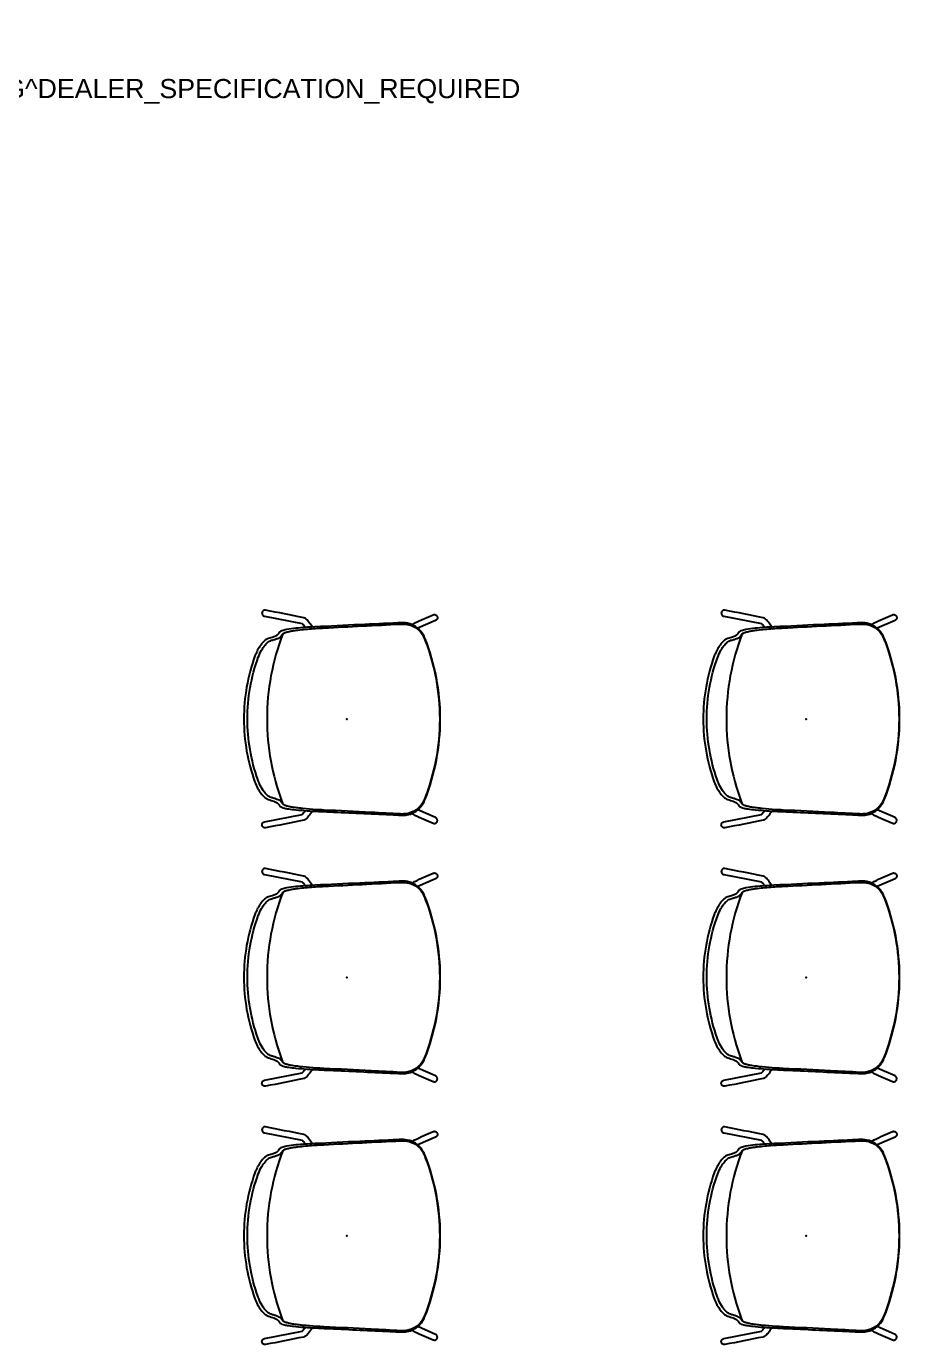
# Model space of a CAD drawing. Header units: inches. Extents: x 0 to 707, y 8 to 426.
# Drawn here: x 91.3 to 182.5, y 288.3 to 426.1 of the extents above; entities that cross this region are included whole.
import ezdxf

# ---------------------------------------------------------------- set-up
doc = ezdxf.new("R2010")
doc.units = ezdxf.units.IN
doc.header["$MEASUREMENT"] = 0
for name, color, linetype in [('PROP-BONUS-COUNT', 7, 'Continuous'), ('PROP-BONUS-FINISH', 7, 'Continuous'), ('PROP-BONUS-PROD_NO', 7, 'Continuous'), ('SEAT', 5, 'Continuous')]:
    doc.layers.add(name, color=color, linetype=linetype)
doc.styles.get("Standard").update_dxf_attribs({"font": 'arial.ttf'})

# ---------------------------------------------------------------- blocks, each defined once
blk = doc.blocks.new('BBUBBLET')
at = {"layer": 'PROP-BONUS-COUNT'}
for p, q in [((0, 2), (0, -2)), ((1.7321, -1), (-1.7321, 1)), ((1.7321, 1), (-1.7321, -1))]:
    blk.add_line(p, q, dxfattribs=at)
blk.add_point((0, 0), dxfattribs=at)
at = {"layer": 'PROP-BONUS-FINISH'}
blk.add_attdef('FINISH', (3, -5.5), '', height=2, dxfattribs=at)
at = {"layer": 'PROP-BONUS-PROD_NO', "flags": 8}
blk.add_attdef('PROD_NO', (3, -3), '', height=2, dxfattribs=at)
blk = doc.blocks.new('3AAC1601_0P')
at = {"layer": 'SEAT'}
for p, q in [((-8.58, 11.38), (-8.58, 11.38)), ((-8.57, 11.38), (-8.57, 11.38)), ((-8.57, 11.38), (-8.57, 11.38)), ((-8.57, 11.38), (-8.57, 11.38)), ((-8.56, 11.38), (-8.56, 11.38)), ((-8.56, 11.38), (-8.56, 11.38)), ((-8.56, 11.38), (-8.56, 11.38)), ((-8.55, 11.38), (-8.55, 11.38)), ((-8.53, 11.38), (-8.53, 11.38)), ((-8.53, 11.38), (-8.53, 11.38)), ((-8.53, 11.38), (-8.53, 11.38)), ((-8.52, 11.38), (-8.52, 11.38)), ((-8.52, 11.38), (-8.52, 11.38)), ((-8.52, 11.38), (-8.52, 11.38)), ((-8.61, 10.76), (-4.66, 9.98)), ((9.29, 10.31), (7.42, 9.49)), ((-10.75, 0.02), (-10.75, 0.01)), ((-10.75, 0.01), (-10.75, -0.01)), ((9.29, -10.3), (7.42, -9.48)), ((-8.61, -10.75), (-4.66, -9.97)), ((-8.58, -11.37), (-8.58, -11.37)), ((-8.57, -11.37), (-8.57, -11.37)), ((-8.57, -11.37), (-8.57, -11.37)), ((-8.57, -11.37), (-8.57, -11.37)), ((-8.56, -11.37), (-8.56, -11.37)), ((-8.56, -11.37), (-8.56, -11.37)), ((-8.56, -11.37), (-8.56, -11.37)), ((-8.55, -11.37), (-8.55, -11.37)), ((-8.53, -11.37), (-8.53, -11.37)), ((-8.53, -11.37), (-8.53, -11.37)), ((-8.53, -11.37), (-8.53, -11.37)), ((-8.52, -11.37), (-8.52, -11.37)), ((-8.52, -11.37), (-8.52, -11.37)), ((-8.52, -11.37), (-8.52, -11.37))]:
    blk.add_line(p, q, dxfattribs=at)
for points in [[(-8.77, 11.29, 0.093123), (-8.83, 11.19, 0.085888), (-8.86, 11.08)], [(-8.86, 11.08, 0.005336), (-8.86, 11.07)], [(-8.86, 11.08, 0.005381), (-8.86, 11.08)], [(-8.86, 11.07, 0.005386), (-8.86, 11.06)], [(-8.86, 11.06, 0.063248), (-8.84, 10.98)], [(-8.69, 11.35, 0.07767), (-8.77, 11.29)], [(-8.69, 11.35, 0.001123), (-8.69, 11.35)], [(-8.69, 11.35, 0.002087), (-8.69, 11.35)], [(-8.68, 11.35, 0.001094), (-8.69, 11.35)], [(-8.67, 11.36, 0.002162), (-8.68, 11.35)], [(-8.68, 11.35, 0.002112), (-8.68, 11.35)], [(-8.68, 11.35, 0.001064), (-8.68, 11.35)], [(-8.68, 11.35, 0.002137), (-8.68, 11.35)], [(-8.68, 11.35, 0.001035), (-8.68, 11.35)], [(-8.67, 11.36, 0.001005), (-8.67, 11.36)], [(-8.67, 11.36, 0.002187), (-8.67, 11.36)], [(-8.67, 11.36, 0.000976), (-8.67, 11.36)], [(-8.67, 11.36, 0.002212), (-8.67, 11.36)], [(-8.67, 11.36, 0.000946), (-8.67, 11.36)], [(-8.66, 11.36, 0.002236), (-8.67, 11.36)], [(-8.66, 11.36, 0.000917), (-8.66, 11.36)], [(-8.66, 11.36, 0.00226), (-8.66, 11.36)], [(-8.66, 11.36, 0.000888), (-8.66, 11.36)], [(-8.66, 11.36, 0.002283), (-8.66, 11.36)], [(-8.66, 11.36, 0.000858), (-8.66, 11.36)], [(-8.65, 11.36, 0.002306), (-8.66, 11.36)], [(-8.65, 11.37, 0.002329), (-8.65, 11.36)], [(-8.65, 11.37, 0.0008), (-8.65, 11.37)], [(-8.65, 11.37, 0.002352), (-8.65, 11.37)], [(-8.65, 11.37, 0.000771), (-8.65, 11.37)], [(-8.64, 11.37, 0.002375), (-8.65, 11.37)], [(-8.65, 11.36, 0.000829), (-8.65, 11.36)], [(-8.64, 11.37, 0.000741), (-8.64, 11.37)], [(-8.64, 11.37, 0.002397), (-8.64, 11.37)], [(-8.64, 11.37, 0.000712), (-8.64, 11.37)], [(-8.64, 11.37, 0.002418), (-8.64, 11.37)], [(-8.63, 11.37, 0.000683), (-8.64, 11.37)], [(-8.63, 11.37, 0.00244), (-8.63, 11.37)], [(-8.63, 11.37, 0.000654), (-8.63, 11.37)], [(-8.63, 11.37, 0.002461), (-8.63, 11.37)], [(-8.63, 11.37, 0.000625), (-8.63, 11.37)], [(-8.62, 11.37, 0.002482), (-8.63, 11.37)], [(-8.62, 11.38, 0.002522), (-8.62, 11.37)], [(-8.62, 11.38, 0.00054), (-8.62, 11.38)], [(-8.61, 11.38, 0.002542), (-8.62, 11.38)], [(-8.62, 11.37, 0.000597), (-8.62, 11.37)], [(-8.62, 11.37, 0.002502), (-8.62, 11.37)], [(-8.62, 11.37, 0.000568), (-8.62, 11.37)], [(-8.61, 11.38, 0.000511), (-8.61, 11.38)], [(-8.61, 11.38, 0.002562), (-8.61, 11.38)], [(-8.61, 11.38, 0.000483), (-8.61, 11.38)], [(-8.61, 11.38, 0.002581), (-8.61, 11.38)], [(-8.61, 11.38, 0.000455), (-8.61, 11.38)], [(-8.6, 11.38, 0.0026), (-8.61, 11.38)], [(-8.6, 11.38, 0.000426), (-8.6, 11.38)], [(-8.6, 11.38, 0.002618), (-8.6, 11.38)], [(-8.6, 11.38, 0.000399), (-8.6, 11.38)], [(-8.6, 11.38, 0.002636), (-8.6, 11.38)], [(-8.6, 11.38, 0.000371), (-8.6, 11.38)], [(-8.59, 11.38, 0.002654), (-8.6, 11.38)], [(-8.59, 11.38, 0.000343), (-8.59, 11.38)], [(-8.59, 11.38, 0.002671), (-8.59, 11.38)], [(-8.59, 11.38, 0.000316), (-8.59, 11.38)], [(-8.58, 11.38, 0.002688), (-8.59, 11.38)], [(-8.58, 11.38, 0.000288), (-8.58, 11.38)], [(-8.58, 11.38, 0.002705), (-8.58, 11.38)], [(-8.58, 11.38, 0.000261), (-8.58, 11.38)], [(-8.58, 11.38, 0.002721), (-8.58, 11.38)], [(-8.57, 11.38, 0.002737), (-8.58, 11.38)], [(-8.57, 11.38, 0.002753), (-8.57, 11.38)], [(-8.57, 11.38, 0.002768), (-8.57, 11.38)], [(-8.56, 11.38, 0.002783), (-8.57, 11.38)], [(-8.56, 11.38, 0.002798), (-8.56, 11.38)], [(-8.56, 11.38, 0.002812), (-8.56, 11.38)], [(-8.55, 11.38, 0.002826), (-8.56, 11.38)], [(-8.55, 11.38, 0.002878), (-8.55, 11.38)], [(-8.54, 11.38, 0.00572), (-8.55, 11.38)], [(-8.55, 11.38, 0.002839), (-8.55, 11.38)], [(-8.53, 11.38, 0.005672), (-8.54, 11.38)], [(-8.53, 11.38, 0.002779), (-8.53, 11.38)], [(-8.53, 11.38, 0.002765), (-8.53, 11.38)], [(-8.52, 11.38, 0.002752), (-8.53, 11.38)], [(-8.52, 11.38, 0.002738), (-8.52, 11.38)], [(-8.52, 11.38, 0.002723), (-8.52, 11.38)], [(-8.51, 11.38, 0.002709), (-8.52, 11.38)], [(-8.51, 11.38, 0.000263), (-8.51, 11.38)], [(-8.51, 11.38, 0.002694), (-8.51, 11.38)], [(-8.51, 11.38, 0.00029), (-8.51, 11.38)], [(-8.51, 11.38, 0.002678), (-8.51, 11.38)], [(-8.51, 11.38, 0.000318), (-8.51, 11.38)], [(-8.5, 11.38, 0.002662), (-8.51, 11.38)], [(-8.5, 11.38, 0.000345), (-8.5, 11.38)], [(-8.5, 11.38, 0.002646), (-8.5, 11.38)], [(-8.5, 11.38, 0.000373), (-8.5, 11.38)], [(-8.5, 11.38, 0.00263), (-8.5, 11.38)], [(-8.49, 11.38, 0.000402), (-8.5, 11.38)], [(-8.49, 11.38, 0.002613), (-8.49, 11.38)], [(-8.49, 11.38, 0.00043), (-8.49, 11.38)], [(-8.49, 11.38, 0.001796), (-8.49, 11.38)], [(-3.59, 9.62, 0.032498), (-3.98, 10.17, 0.023685), (-4.15, 10.36, 0.045651), (-4.31, 10.5, 0.050868), (-4.42, 10.56, 0.047661), (-4.5, 10.59, 0.000019), (-8.49, 11.38)], [(-8.48, 11.38, -0.00256), (-8.48, 11.38)], [(-8.48, 11.38, -0.000487), (-8.48, 11.38)], [(7.53, 9.4, 0.185148), (5.92, 10.06, 0.024311), (5.33, 10.04, -0.001735), (1.38, 9.86, 0.000575), (-3.35, 9.63, 0.01016), (-5.32, 9.49, 0.020748), (-6.3, 9.36, 0.041578), (-6.77, 9.23, 0.086911), (-6.99, 9.11, 0.079863), (-7.13, 8.91, -0.122332), (-7.26, 8.77, -0.04141), (-7.43, 8.67, -0.027607), (-7.8, 8.53, 0.030752), (-8.28, 8.39, 0.068528), (-8.53, 8.23, 0.044194), (-8.81, 7.96, 0.073482), (-9.44, 6.96, 0.016532), (-9.59, 6.59, 0.087972), (-10.75, 0.02)], [(-8.84, 10.98, 0.000687), (-8.84, 10.97)], [(-8.84, 10.98, 0.002332), (-8.84, 10.98)], [(-8.84, 10.98, 0.000659), (-8.84, 10.98)], [(-8.84, 10.98, 0.00235), (-8.84, 10.98)], [(-8.84, 10.97, 0.002278), (-8.84, 10.96)], [(-8.84, 10.97, 0.000746), (-8.84, 10.97)], [(-8.84, 10.97, 0.002296), (-8.84, 10.97)], [(-8.84, 10.97, 0.000716), (-8.84, 10.97)], [(-8.84, 10.97, 0.002314), (-8.84, 10.97)], [(-8.84, 10.96, 0.00222), (-8.84, 10.95)], [(-8.84, 10.96, 0.000834), (-8.84, 10.96)], [(-8.84, 10.96, 0.00224), (-8.84, 10.96)], [(-8.84, 10.96, 0.000804), (-8.84, 10.96)], [(-8.84, 10.96, 0.002259), (-8.84, 10.96)], [(-8.84, 10.96, 0.000775), (-8.84, 10.96)], [(-8.84, 10.95, 0.002201), (-8.83, 10.95)], [(-8.84, 10.95, 0.000864), (-8.84, 10.95)], [(-8.83, 10.95, 0.00216), (-8.83, 10.94)], [(-8.83, 10.95, 0.000924), (-8.83, 10.95)], [(-8.83, 10.95, 0.002181), (-8.83, 10.95)], [(-8.83, 10.95, 0.000894), (-8.83, 10.95)], [(-8.83, 10.94, 0.001015), (-8.83, 10.93)], [(-8.83, 10.94, 0.002119), (-8.83, 10.94)], [(-8.83, 10.94, 0.000984), (-8.83, 10.94)], [(-8.83, 10.94, 0.00214), (-8.83, 10.94)], [(-8.83, 10.94, 0.000954), (-8.83, 10.94)], [(-8.83, 10.93, 0.001076), (-8.82, 10.93)], [(-8.83, 10.93, 0.002076), (-8.83, 10.93)], [(-8.83, 10.93, 0.001045), (-8.83, 10.93)], [(-8.83, 10.93, 0.002098), (-8.83, 10.93)], [(-8.82, 10.93, 0.001106), (-8.82, 10.92)], [(-8.82, 10.93, 0.002054), (-8.82, 10.93)], [(-8.82, 10.92, 0.001987), (-8.82, 10.91)], [(-8.82, 10.92, 0.001168), (-8.82, 10.92)], [(-8.82, 10.92, 0.00201), (-8.82, 10.92)], [(-8.82, 10.92, 0.001137), (-8.82, 10.92)], [(-8.82, 10.92, 0.002032), (-8.82, 10.92)], [(-8.82, 10.91, 0.001941), (-8.81, 10.91)], [(-8.82, 10.91, 0.00123), (-8.82, 10.91)], [(-8.82, 10.91, 0.001965), (-8.82, 10.91)], [(-8.82, 10.91, 0.001199), (-8.82, 10.91)], [(-8.81, 10.91, 0.001918), (-8.81, 10.9)], [(-8.81, 10.91, 0.001261), (-8.81, 10.91)], [(-8.81, 10.9, 0.001846), (-8.81, 10.89)], [(-8.81, 10.9, 0.001354), (-8.81, 10.9)], [(-8.81, 10.9, 0.00187), (-8.81, 10.9)], [(-8.81, 10.9, 0.001323), (-8.81, 10.9)], [(-8.81, 10.9, 0.001894), (-8.81, 10.9)], [(-8.81, 10.9, 0.001292), (-8.81, 10.9)], [(-8.81, 10.89, 0.001822), (-8.8, 10.89)], [(-8.81, 10.89, 0.001385), (-8.81, 10.89)], [(-8.8, 10.89, 0.001772), (-8.8, 10.88)], [(-8.8, 10.89, 0.001447), (-8.8, 10.89)], [(-8.8, 10.89, 0.001797), (-8.8, 10.89)], [(-8.8, 10.89, 0.001416), (-8.8, 10.89)], [(-8.8, 10.88, 0.001721), (-8.79, 10.88)], [(-8.8, 10.88, 0.00151), (-8.8, 10.88)], [(-8.8, 10.88, 0.001747), (-8.8, 10.88)], [(-8.8, 10.88, 0.001478), (-8.8, 10.88)], [(-8.79, 10.88, 0.001696), (-8.79, 10.87)], [(-8.79, 10.88, 0.001541), (-8.79, 10.88)], [(-8.79, 10.87, 0.001617), (-8.78, 10.87)], [(-8.79, 10.87, 0.001634), (-8.79, 10.87)], [(-8.79, 10.87, 0.001643), (-8.79, 10.87)], [(-8.79, 10.87, 0.001603), (-8.79, 10.87)], [(-8.79, 10.87, 0.00167), (-8.79, 10.87)], [(-8.79, 10.87, 0.001572), (-8.79, 10.87)], [(-8.78, 10.87, 0.001665), (-8.78, 10.86)], [(-8.78, 10.86, 0.001757), (-8.78, 10.85)], [(-8.78, 10.86, 0.001537), (-8.78, 10.86)], [(-8.78, 10.86, 0.001726), (-8.78, 10.86)], [(-8.78, 10.86, 0.001564), (-8.78, 10.86)], [(-8.78, 10.86, 0.001695), (-8.78, 10.86)], [(-8.78, 10.86, 0.00159), (-8.78, 10.86)], [(-8.78, 10.85, 0.001509), (-8.77, 10.85)], [(-8.77, 10.85, 0.001427), (-8.77, 10.84)], [(-8.77, 10.85, 0.001848), (-8.77, 10.85)], [(-8.77, 10.85, 0.001454), (-8.77, 10.85)], [(-8.77, 10.85, 0.001818), (-8.77, 10.85)], [(-8.77, 10.85, 0.001482), (-8.77, 10.85)], [(-8.77, 10.85, 0.001787), (-8.77, 10.85)], [(-8.77, 10.84, 0.001821), (-8.76, 10.84)], [(-8.76, 10.84, 0.001737), (-8.76, 10.83)], [(-8.76, 10.84, 0.001516), (-8.76, 10.84)], [(-8.76, 10.84, 0.001765), (-8.76, 10.84)], [(-8.76, 10.84, 0.001486), (-8.76, 10.84)], [(-8.76, 10.84, 0.001793), (-8.76, 10.84)], [(-8.76, 10.84, 0.001456), (-8.76, 10.84)], [(-8.76, 10.83, 0.001545), (-8.75, 10.83)], [(-8.75, 10.83, 0.001622), (-8.74, 10.82)], [(-8.75, 10.83, 0.001633), (-8.75, 10.83)], [(-8.75, 10.83, 0.001651), (-8.75, 10.83)], [(-8.75, 10.83, 0.001604), (-8.75, 10.83)], [(-8.75, 10.83, 0.00168), (-8.75, 10.83)], [(-8.75, 10.83, 0.001575), (-8.75, 10.83)], [(-8.75, 10.83, 0.001708), (-8.75, 10.83)], [(-8.74, 10.82, 0.001748), (-8.73, 10.82)], [(-8.74, 10.82, 0.001535), (-8.74, 10.82)], [(-8.74, 10.82, 0.00172), (-8.74, 10.82)], [(-8.74, 10.82, 0.001564), (-8.74, 10.82)], [(-8.74, 10.82, 0.001691), (-8.74, 10.82)], [(-8.74, 10.82, 0.001593), (-8.74, 10.82)], [(-8.74, 10.82, 0.001662), (-8.74, 10.82)], [(-8.73, 10.82, 0.001505), (-8.73, 10.81)], [(-8.73, 10.81, 0.001833), (-8.72, 10.81)], [(-8.73, 10.81, 0.001446), (-8.73, 10.81)], [(-8.73, 10.81, 0.001805), (-8.73, 10.81)], [(-8.73, 10.81, 0.001476), (-8.73, 10.81)], [(-8.73, 10.81, 0.001777), (-8.73, 10.81)], [(-8.72, 10.81, 0.001888), (-8.72, 10.8)], [(-8.72, 10.81, 0.001386), (-8.72, 10.81)], [(-8.72, 10.81, 0.00186), (-8.72, 10.81)], [(-8.72, 10.81, 0.001416), (-8.72, 10.81)], [(-8.72, 10.8, 0.001915), (-8.71, 10.8)], [(-8.72, 10.8, 0.001357), (-8.72, 10.8)], [(-8.71, 10.8, 0.001995), (-8.7, 10.8)], [(-8.71, 10.8, 0.001266), (-8.71, 10.8)], [(-8.71, 10.8, 0.001969), (-8.71, 10.8)], [(-8.71, 10.8, 0.001296), (-8.71, 10.8)], [(-8.71, 10.8, 0.001942), (-8.71, 10.8)], [(-8.71, 10.8, 0.001326), (-8.71, 10.8)], [(-8.7, 10.8, 0.002022), (-8.7, 10.79)], [(-8.7, 10.8, 0.001236), (-8.7, 10.8)], [(-8.7, 10.79, 0.002073), (-8.69, 10.79)], [(-8.7, 10.79, 0.001175), (-8.7, 10.79)], [(-8.7, 10.79, 0.002048), (-8.7, 10.79)], [(-8.7, 10.79, 0.001206), (-8.7, 10.79)], [(-8.69, 10.79, 0.002149), (-8.68, 10.78)], [(-8.69, 10.79, 0.001084), (-8.69, 10.79)], [(-8.69, 10.79, 0.002124), (-8.69, 10.79)], [(-8.69, 10.79, 0.001115), (-8.69, 10.79)], [(-8.69, 10.79, 0.002099), (-8.69, 10.79)], [(-8.69, 10.79, 0.001145), (-8.69, 10.79)], [(-8.68, 10.78, 0.002222), (-8.67, 10.78)], [(-8.68, 10.78, 0.000993), (-8.68, 10.78)], [(-8.68, 10.78, 0.002198), (-8.68, 10.78)], [(-8.68, 10.78, 0.001023), (-8.68, 10.78)], [(-8.68, 10.78, 0.002173), (-8.68, 10.78)], [(-8.68, 10.78, 0.001054), (-8.68, 10.78)], [(-8.67, 10.78, 0.002292), (-8.66, 10.78)], [(-8.67, 10.78, 0.000902), (-8.67, 10.78)], [(-8.67, 10.78, 0.002269), (-8.67, 10.78)], [(-8.67, 10.78, 0.000932), (-8.67, 10.78)], [(-8.67, 10.78, 0.002245), (-8.67, 10.78)], [(-8.67, 10.78, 0.000963), (-8.67, 10.78)], [(-8.66, 10.78, 0.002314), (-8.66, 10.77)], [(-8.66, 10.78, 0.000872), (-8.66, 10.78)], [(-8.66, 10.77, 0.000812), (-8.65, 10.77)], [(-8.66, 10.77, 0.002337), (-8.66, 10.77)], [(-8.66, 10.77, 0.000842), (-8.66, 10.77)], [(-8.65, 10.77, 0.000722), (-8.64, 10.77)], [(-8.65, 10.77, 0.002402), (-8.65, 10.77)], [(-8.65, 10.77, 0.000752), (-8.65, 10.77)], [(-8.65, 10.77, 0.00238), (-8.65, 10.77)], [(-8.65, 10.77, 0.000782), (-8.65, 10.77)], [(-8.65, 10.77, 0.002359), (-8.65, 10.77)], [(-8.64, 10.77, 0.002464), (-8.63, 10.77)], [(-8.64, 10.77, 0.000663), (-8.64, 10.77)], [(-8.64, 10.77, 0.002443), (-8.64, 10.77)], [(-8.64, 10.77, 0.000692), (-8.64, 10.77)], [(-8.64, 10.77, 0.002423), (-8.64, 10.77)], [(-8.63, 10.77, 0.000604), (-8.63, 10.76)], [(-8.63, 10.77, 0.002484), (-8.63, 10.77)], [(-8.63, 10.77, 0.000633), (-8.63, 10.77)], [(-8.63, 10.76, 0.002522), (-8.62, 10.76)], [(-8.63, 10.76, 0.000574), (-8.63, 10.76)], [(-8.63, 10.76, 0.002503), (-8.63, 10.76)], [(-8.62, 10.76, 0.002578), (-8.61, 10.76)], [(-8.62, 10.76, 0.000487), (-8.62, 10.76)], [(-8.62, 10.76, 0.00256), (-8.62, 10.76)], [(-8.62, 10.76, 0.000516), (-8.62, 10.76)], [(-8.62, 10.76, 0.002541), (-8.62, 10.76)], [(-8.62, 10.76, 0.000545), (-8.62, 10.76)], [(-8.61, 10.76, -0.001214), (-8.61, 10.76)], [(-8.61, 10.76, -0.000402), (-8.61, 10.76)], [(-8.61, 10.76, 0.000801), (-8.61, 10.76)], [(-8.61, 10.76, 0.000459), (-8.61, 10.76)], [(-4.67, 9.98, -0.018656), (-4.66, 9.98, -0.01944), (-4.64, 9.96, -0.017955), (-4.61, 9.93, -0.019962), (-4.52, 9.84, -0.012877), (-4.44, 9.74, -0.013284), (-4.31, 9.57)], [(-2.4, 9.52, -0.000142), (5.62, 9.93, -0.031922), (6.08, 9.92, -0.192667), (7.7, 9.11, -0.069088), (8.03, 8.59, -0.020264), (8.21, 8.16, -0.091721), (9.71, 0.01)], [(6.87, 9.84, -0.015324), (6.92, 9.9, -0.061207), (7.01, 9.99, -0.061512), (7.1, 10.04, -0.000026), (9.03, 10.89)], [(9.03, 10.89, -0.00569), (9.05, 10.9, -0.012334), (9.06, 10.9, -0.064145), (9.12, 10.92, -0.031073), (9.16, 10.92, -0.029597), (9.2, 10.91)], [(9.2, 10.91, -0.125925), (9.35, 10.85)], [(9.45, 10.48, -0.067898), (9.4, 10.4, -0.066031), (9.35, 10.35, -0.037422), (9.32, 10.33, -0.015024), (9.3, 10.32, -0.005231), (9.29, 10.31)], [(9.35, 10.85, -0.068797), (9.41, 10.79)], [(9.35, 10.85, -0.00639), (9.35, 10.85)], [(9.41, 10.79, -0.072806), (9.46, 10.7)], [(9.47, 10.6, -0.095143), (9.45, 10.48)], [(9.46, 10.7, -0.01101), (9.46, 10.69)], [(9.46, 10.69, -0.072829), (9.47, 10.6)], [(9.47, 10.6, -0.003155), (9.47, 10.6)], [(-10.38, 0.01, -0.088232), (-9.24, 6.47, -0.040741), (-8.9, 7.2, -0.044258), (-8.53, 7.73, -0.055055), (-8.19, 8.06, -0.056211), (-7.98, 8.19, -0.044095), (-7.75, 8.26, 0.010548), (-7.44, 8.35, 0.022689), (-7.14, 8.46, 0.02523), (-7, 8.53, 0.084396), (-6.84, 8.65, 0.041263), (-6.77, 8.75, 0.004345), (-6.68, 8.89)], [(-6.68, 8.89, 0.093521), (-8.33, 0.01)], [(-6.68, 8.89, -0.040713), (-6.66, 8.91, -0.052018), (-6.61, 8.96, -0.042827), (-6.52, 9.01, -0.016227), (-6.46, 9.04, -0.020099), (-6.33, 9.08, -0.017224), (-6.13, 9.13, -0.010034), (-5.93, 9.18, -0.011541), (-5.52, 9.25, -0.006695), (-5.12, 9.3, -0.008118), (-4.3, 9.39, -0.010277), (-2.67, 9.51, -0.001047), (-2.4, 9.52)], [(7.7, 9.22, 0.002065), (7.68, 9.24, 0.001148), (7.64, 9.29, 0.004019), (7.6, 9.33, 0.012399), (7.53, 9.4)], [(9.77, 0.01, 0.094615), (8.16, 8.46, 0.023192), (8.04, 8.73, 0.0657), (7.7, 9.22)], [(-6.68, -8.88, 0.006516), (-6.81, -8.67, 0.089737), (-6.93, -8.56, 0.036433), (-7.07, -8.49, 0.025432), (-7.29, -8.39, 0.015123), (-7.6, -8.29, 0.001239), (-7.91, -8.2, -0.068604), (-8.12, -8.1, -0.057981), (-8.43, -7.84, -0.038922), (-8.73, -7.46, -0.048549), (-9.12, -6.76, -0.018288), (-9.29, -6.31, -0.08604), (-10.38, 0.01)], [(-8.33, 0.01, 0.090157), (-6.78, -8.61, 0.003129), (-6.68, -8.88)], [(9.71, 0.01, -0.095262), (8.09, -8.44, -0.042186), (7.88, -8.85, -0.245634), (5.93, -9.92, -0.019338), (5.62, -9.92, -0.000401), (2.54, -9.76, -0.000041), (-2.4, -9.51)], [(7.7, -9.21, 0.066007), (8.04, -8.72, 0.023192), (8.16, -8.45, 0.094691), (9.77, 0.01)], [(-10.75, -0.01, 0.087915), (-9.59, -6.58, 0.075827), (-8.94, -7.79, 0.034138), (-8.67, -8.09, 0.064053), (-8.36, -8.33, 0.054009), (-8.18, -8.41, -0.021193), (-7.62, -8.59, -0.035018), (-7.35, -8.71, -0.078004), (-7.19, -8.82, -0.02229), (-7.02, -9.06, 0.067382), (-6.95, -9.13, 0.062743), (-6.77, -9.22, 0.03585), (-6.49, -9.31, 0.018711), (-6.1, -9.38, 0.01482), (-5.32, -9.48, 0.008239), (-4.14, -9.58, 0.005591), (-1.77, -9.7, 0.000996), (4.54, -9.99, 0.002161), (5.72, -10.05, 0.050663), (6.31, -10.01, 0.144212), (7.53, -9.39)], [(-3.59, -9.61, -0.032498), (-3.98, -10.16, -0.023685), (-4.15, -10.35, -0.045651), (-4.31, -10.49, -0.050868), (-4.42, -10.55, -0.047661), (-4.5, -10.58, -0.000019), (-8.49, -11.37)], [(-2.4, -9.51, -0.003542), (-3.22, -9.47, -0.009321), (-4.58, -9.36, -0.00571), (-5.12, -9.29, -0.009453), (-5.66, -9.22, -0.00823), (-5.93, -9.17, -0.019767), (-6.26, -9.09, -0.015203), (-6.39, -9.05, -0.038983), (-6.55, -8.98, -0.050451), (-6.63, -8.93, -0.066164), (-6.68, -8.88)], [(-4.67, -9.97, 0.018656), (-4.66, -9.97, 0.01944), (-4.64, -9.95, 0.017955), (-4.61, -9.92, 0.019962), (-4.52, -9.83, 0.012877), (-4.44, -9.73, 0.013284), (-4.31, -9.56)], [(7.53, -9.39, 0.014279), (7.61, -9.31, 0.002709), (7.64, -9.28, 0.001651), (7.69, -9.22, 0.001032), (7.7, -9.21)], [(-8.86, -11.05, -0.063248), (-8.84, -10.97)], [(-8.84, -10.94, -0.002201), (-8.83, -10.94)], [(-8.84, -10.94, -0.000864), (-8.84, -10.94)], [(-8.84, -10.95, -0.00222), (-8.84, -10.94)], [(-8.84, -10.95, -0.000834), (-8.84, -10.95)], [(-8.84, -10.95, -0.00224), (-8.84, -10.95)], [(-8.84, -10.95, -0.000804), (-8.84, -10.95)], [(-8.84, -10.95, -0.002259), (-8.84, -10.95)], [(-8.84, -10.95, -0.000775), (-8.84, -10.95)], [(-8.84, -10.96, -0.002278), (-8.84, -10.95)], [(-8.84, -10.96, -0.000746), (-8.84, -10.96)], [(-8.84, -10.96, -0.002296), (-8.84, -10.96)], [(-8.84, -10.96, -0.000716), (-8.84, -10.96)], [(-8.84, -10.96, -0.002314), (-8.84, -10.96)], [(-8.84, -10.97, -0.000687), (-8.84, -10.96)], [(-8.84, -10.97, -0.002332), (-8.84, -10.97)], [(-8.84, -10.97, -0.000659), (-8.84, -10.97)], [(-8.84, -10.97, -0.00235), (-8.84, -10.97)], [(-8.83, -10.92, -0.001076), (-8.82, -10.92)], [(-8.83, -10.92, -0.002076), (-8.83, -10.92)], [(-8.83, -10.92, -0.001045), (-8.83, -10.92)], [(-8.83, -10.92, -0.002098), (-8.83, -10.92)], [(-8.83, -10.93, -0.001015), (-8.83, -10.92)], [(-8.83, -10.93, -0.002119), (-8.83, -10.93)], [(-8.83, -10.93, -0.000984), (-8.83, -10.93)], [(-8.83, -10.93, -0.00214), (-8.83, -10.93)], [(-8.83, -10.93, -0.000954), (-8.83, -10.93)], [(-8.83, -10.94, -0.00216), (-8.83, -10.93)], [(-8.83, -10.94, -0.000924), (-8.83, -10.94)], [(-8.83, -10.94, -0.002181), (-8.83, -10.94)], [(-8.83, -10.94, -0.000894), (-8.83, -10.94)], [(-8.82, -10.9, -0.001941), (-8.81, -10.9)], [(-8.82, -10.9, -0.00123), (-8.82, -10.9)], [(-8.82, -10.9, -0.001965), (-8.82, -10.9)], [(-8.82, -10.9, -0.001199), (-8.82, -10.9)], [(-8.82, -10.91, -0.001987), (-8.82, -10.9)], [(-8.82, -10.91, -0.001168), (-8.82, -10.91)], [(-8.82, -10.91, -0.00201), (-8.82, -10.91)], [(-8.82, -10.91, -0.001137), (-8.82, -10.91)], [(-8.82, -10.91, -0.002032), (-8.82, -10.91)], [(-8.82, -10.91, -0.001106), (-8.82, -10.91)], [(-8.82, -10.92, -0.002054), (-8.82, -10.91)], [(-8.81, -10.88, -0.001822), (-8.8, -10.88)], [(-8.81, -10.88, -0.001385), (-8.81, -10.88)], [(-8.81, -10.89, -0.001846), (-8.81, -10.88)], [(-8.81, -10.89, -0.001354), (-8.81, -10.89)], [(-8.81, -10.89, -0.00187), (-8.81, -10.89)], [(-8.81, -10.89, -0.001323), (-8.81, -10.89)], [(-8.81, -10.89, -0.001894), (-8.81, -10.89)], [(-8.81, -10.89, -0.001292), (-8.81, -10.89)], [(-8.81, -10.9, -0.001918), (-8.81, -10.89)], [(-8.81, -10.9, -0.001261), (-8.81, -10.9)], [(-8.8, -10.87, -0.001721), (-8.79, -10.87)], [(-8.8, -10.87, -0.00151), (-8.8, -10.87)], [(-8.8, -10.87, -0.001747), (-8.8, -10.87)], [(-8.8, -10.87, -0.001478), (-8.8, -10.87)], [(-8.8, -10.88, -0.001772), (-8.8, -10.87)], [(-8.8, -10.88, -0.001447), (-8.8, -10.88)], [(-8.8, -10.88, -0.001797), (-8.8, -10.88)], [(-8.8, -10.88, -0.001416), (-8.8, -10.88)], [(-8.79, -10.86, -0.001617), (-8.78, -10.85)], [(-8.79, -10.86, -0.001634), (-8.79, -10.86)], [(-8.79, -10.86, -0.001643), (-8.79, -10.86)], [(-8.79, -10.86, -0.001603), (-8.79, -10.86)], [(-8.79, -10.86, -0.00167), (-8.79, -10.86)], [(-8.79, -10.86, -0.001572), (-8.79, -10.86)], [(-8.79, -10.87, -0.001696), (-8.79, -10.86)], [(-8.79, -10.87, -0.001541), (-8.79, -10.87)], [(-8.78, -10.84, -0.001509), (-8.77, -10.84)], [(-8.78, -10.85, -0.001757), (-8.78, -10.84)], [(-8.78, -10.85, -0.001537), (-8.78, -10.85)], [(-8.78, -10.85, -0.001726), (-8.78, -10.85)], [(-8.78, -10.85, -0.001564), (-8.78, -10.85)], [(-8.78, -10.85, -0.001695), (-8.78, -10.85)], [(-8.78, -10.85, -0.00159), (-8.78, -10.85)], [(-8.78, -10.85, -0.001665), (-8.78, -10.85)], [(-8.77, -10.83, -0.001821), (-8.76, -10.83)], [(-8.77, -10.84, -0.001427), (-8.77, -10.83)], [(-8.77, -10.84, -0.001848), (-8.77, -10.84)], [(-8.77, -10.84, -0.001454), (-8.77, -10.84)], [(-8.77, -10.84, -0.001818), (-8.77, -10.84)], [(-8.77, -10.84, -0.001482), (-8.77, -10.84)], [(-8.77, -10.84, -0.001787), (-8.77, -10.84)], [(-8.76, -10.82, -0.001545), (-8.75, -10.82)], [(-8.76, -10.83, -0.001737), (-8.76, -10.82)], [(-8.76, -10.83, -0.001516), (-8.76, -10.83)], [(-8.76, -10.83, -0.001765), (-8.76, -10.83)], [(-8.76, -10.83, -0.001486), (-8.76, -10.83)], [(-8.76, -10.83, -0.001793), (-8.76, -10.83)], [(-8.76, -10.83, -0.001456), (-8.76, -10.83)], [(-8.75, -10.82, -0.001622), (-8.74, -10.81)], [(-8.75, -10.82, -0.001633), (-8.75, -10.82)], [(-8.75, -10.82, -0.001651), (-8.75, -10.82)], [(-8.75, -10.82, -0.001604), (-8.75, -10.82)], [(-8.75, -10.82, -0.00168), (-8.75, -10.82)], [(-8.75, -10.82, -0.001575), (-8.75, -10.82)], [(-8.75, -10.82, -0.001708), (-8.75, -10.82)], [(-8.74, -10.81, -0.001748), (-8.73, -10.81)], [(-8.74, -10.81, -0.001535), (-8.74, -10.81)], [(-8.74, -10.81, -0.00172), (-8.74, -10.81)], [(-8.74, -10.81, -0.001564), (-8.74, -10.81)], [(-8.74, -10.81, -0.001691), (-8.74, -10.81)], [(-8.74, -10.81, -0.001593), (-8.74, -10.81)], [(-8.74, -10.81, -0.001662), (-8.74, -10.81)], [(-8.73, -10.8, -0.001833), (-8.72, -10.8)], [(-8.73, -10.8, -0.001446), (-8.73, -10.8)], [(-8.73, -10.8, -0.001805), (-8.73, -10.8)], [(-8.73, -10.8, -0.001476), (-8.73, -10.8)], [(-8.73, -10.8, -0.001777), (-8.73, -10.8)], [(-8.73, -10.81, -0.001505), (-8.73, -10.8)], [(-8.72, -10.79, -0.001915), (-8.71, -10.79)], [(-8.72, -10.79, -0.001357), (-8.72, -10.79)], [(-8.72, -10.8, -0.001888), (-8.72, -10.79)], [(-8.72, -10.8, -0.001386), (-8.72, -10.8)], [(-8.72, -10.8, -0.00186), (-8.72, -10.8)], [(-8.72, -10.8, -0.001416), (-8.72, -10.8)], [(-8.71, -10.79, -0.001995), (-8.7, -10.79)], [(-8.71, -10.79, -0.001266), (-8.71, -10.79)], [(-8.71, -10.79, -0.001969), (-8.71, -10.79)], [(-8.71, -10.79, -0.001296), (-8.71, -10.79)], [(-8.71, -10.79, -0.001942), (-8.71, -10.79)], [(-8.71, -10.79, -0.001326), (-8.71, -10.79)], [(-8.7, -10.78, -0.002073), (-8.69, -10.78)], [(-8.7, -10.78, -0.001175), (-8.7, -10.78)], [(-8.7, -10.78, -0.002048), (-8.7, -10.78)], [(-8.7, -10.78, -0.001206), (-8.7, -10.78)], [(-8.7, -10.78, -0.002022), (-8.7, -10.78)], [(-8.7, -10.79, -0.001236), (-8.7, -10.78)], [(-8.69, -10.78, -0.002149), (-8.68, -10.77)], [(-8.69, -10.78, -0.001084), (-8.69, -10.78)], [(-8.69, -10.78, -0.002124), (-8.69, -10.78)], [(-8.69, -10.78, -0.001115), (-8.69, -10.78)], [(-8.69, -10.78, -0.002099), (-8.69, -10.78)], [(-8.69, -10.78, -0.001145), (-8.69, -10.78)], [(-8.68, -10.77, -0.002222), (-8.67, -10.77)], [(-8.68, -10.77, -0.000993), (-8.68, -10.77)], [(-8.68, -10.77, -0.002198), (-8.68, -10.77)], [(-8.68, -10.77, -0.001023), (-8.68, -10.77)], [(-8.68, -10.77, -0.002173), (-8.68, -10.77)], [(-8.68, -10.77, -0.001054), (-8.68, -10.77)], [(-8.67, -10.77, -0.002292), (-8.66, -10.77)], [(-8.67, -10.77, -0.000902), (-8.67, -10.77)], [(-8.67, -10.77, -0.002269), (-8.67, -10.77)], [(-8.67, -10.77, -0.000932), (-8.67, -10.77)], [(-8.67, -10.77, -0.002245), (-8.67, -10.77)], [(-8.67, -10.77, -0.000963), (-8.67, -10.77)], [(-8.66, -10.76, -0.000812), (-8.65, -10.76)], [(-8.66, -10.76, -0.002337), (-8.66, -10.76)], [(-8.66, -10.76, -0.000842), (-8.66, -10.76)], [(-8.66, -10.76, -0.002314), (-8.66, -10.76)], [(-8.66, -10.77, -0.000872), (-8.66, -10.76)], [(-8.65, -10.76, -0.000722), (-8.64, -10.76)], [(-8.65, -10.76, -0.002402), (-8.65, -10.76)], [(-8.65, -10.76, -0.000752), (-8.65, -10.76)], [(-8.65, -10.76, -0.00238), (-8.65, -10.76)], [(-8.65, -10.76, -0.000782), (-8.65, -10.76)], [(-8.65, -10.76, -0.002359), (-8.65, -10.76)], [(-8.64, -10.76, -0.002464), (-8.63, -10.76)], [(-8.64, -10.76, -0.000663), (-8.64, -10.76)], [(-8.64, -10.76, -0.002443), (-8.64, -10.76)], [(-8.64, -10.76, -0.000692), (-8.64, -10.76)], [(-8.64, -10.76, -0.002423), (-8.64, -10.76)], [(-8.63, -10.75, -0.002522), (-8.62, -10.75)], [(-8.63, -10.75, -0.000574), (-8.63, -10.75)], [(-8.63, -10.75, -0.002503), (-8.63, -10.75)], [(-8.63, -10.75, -0.000604), (-8.63, -10.75)], [(-8.63, -10.76, -0.002484), (-8.63, -10.75)], [(-8.63, -10.76, -0.000633), (-8.63, -10.76)], [(-8.62, -10.75, -0.002578), (-8.61, -10.75)], [(-8.62, -10.75, -0.000487), (-8.62, -10.75)], [(-8.62, -10.75, -0.00256), (-8.62, -10.75)], [(-8.62, -10.75, -0.000516), (-8.62, -10.75)], [(-8.62, -10.75, -0.002541), (-8.62, -10.75)], [(-8.62, -10.75, -0.000545), (-8.62, -10.75)], [(-8.61, -10.75, 0.001214), (-8.61, -10.75)], [(-8.61, -10.75, 0.000402), (-8.61, -10.75)], [(-8.61, -10.75, -0.000801), (-8.61, -10.75)], [(-8.61, -10.75, -0.000459), (-8.61, -10.75)], [(6.87, -9.83, 0.015324), (6.92, -9.89, 0.061207), (7.01, -9.98, 0.061512), (7.1, -10.03, 0.000026), (9.03, -10.88)], [(9.03, -10.88, 0.00569), (9.05, -10.89, 0.012334), (9.06, -10.89, 0.064145), (9.12, -10.91, 0.031073), (9.16, -10.91, 0.029597), (9.2, -10.9)], [(9.2, -10.9, 0.125925), (9.35, -10.84)], [(9.45, -10.47, 0.067898), (9.4, -10.39, 0.066031), (9.35, -10.34, 0.037422), (9.32, -10.32, 0.015024), (9.3, -10.31, 0.005231), (9.29, -10.3)], [(9.35, -10.84, 0.068797), (9.41, -10.77)], [(9.35, -10.84, 0.00639), (9.35, -10.84)], [(9.41, -10.77, 0.072806), (9.46, -10.69)], [(9.47, -10.58, 0.095143), (9.45, -10.47)], [(9.46, -10.68, 0.072829), (9.47, -10.59)], [(9.46, -10.69, 0.01101), (9.46, -10.68)], [(9.47, -10.59, 0.003155), (9.47, -10.58)], [(-8.86, -11.06, -0.005386), (-8.86, -11.05)], [(-8.86, -11.07, -0.005336), (-8.86, -11.06)], [(-8.86, -11.07, -0.005381), (-8.86, -11.07)], [(-8.77, -11.28, -0.093123), (-8.83, -11.18, -0.085888), (-8.86, -11.07)], [(-8.69, -11.34, -0.07767), (-8.77, -11.28)], [(-8.69, -11.34, -0.001123), (-8.69, -11.34)], [(-8.69, -11.34, -0.002087), (-8.69, -11.34)], [(-8.68, -11.34, -0.001094), (-8.69, -11.34)], [(-8.68, -11.34, -0.002112), (-8.68, -11.34)], [(-8.68, -11.34, -0.001064), (-8.68, -11.34)], [(-8.68, -11.34, -0.002137), (-8.68, -11.34)], [(-8.68, -11.34, -0.001035), (-8.68, -11.34)], [(-8.67, -11.35, -0.002162), (-8.68, -11.34)], [(-8.67, -11.35, -0.001005), (-8.67, -11.35)], [(-8.67, -11.35, -0.002187), (-8.67, -11.35)], [(-8.67, -11.35, -0.000976), (-8.67, -11.35)], [(-8.67, -11.35, -0.002212), (-8.67, -11.35)], [(-8.67, -11.35, -0.000946), (-8.67, -11.35)], [(-8.66, -11.35, -0.002236), (-8.67, -11.35)], [(-8.66, -11.35, -0.000917), (-8.66, -11.35)], [(-8.66, -11.35, -0.00226), (-8.66, -11.35)], [(-8.66, -11.35, -0.000888), (-8.66, -11.35)], [(-8.66, -11.35, -0.002283), (-8.66, -11.35)], [(-8.66, -11.35, -0.000858), (-8.66, -11.35)], [(-8.65, -11.35, -0.002306), (-8.66, -11.35)], [(-8.65, -11.35, -0.000829), (-8.65, -11.35)], [(-8.65, -11.36, -0.002329), (-8.65, -11.35)], [(-8.65, -11.36, -0.0008), (-8.65, -11.36)], [(-8.65, -11.36, -0.002352), (-8.65, -11.36)], [(-8.65, -11.36, -0.000771), (-8.65, -11.36)], [(-8.64, -11.36, -0.002375), (-8.65, -11.36)], [(-8.64, -11.36, -0.000741), (-8.64, -11.36)], [(-8.64, -11.36, -0.002397), (-8.64, -11.36)], [(-8.64, -11.36, -0.000712), (-8.64, -11.36)], [(-8.64, -11.36, -0.002418), (-8.64, -11.36)], [(-8.63, -11.36, -0.000683), (-8.64, -11.36)], [(-8.63, -11.36, -0.00244), (-8.63, -11.36)], [(-8.63, -11.36, -0.000654), (-8.63, -11.36)], [(-8.63, -11.36, -0.002461), (-8.63, -11.36)], [(-8.63, -11.36, -0.000625), (-8.63, -11.36)], [(-8.62, -11.36, -0.002482), (-8.63, -11.36)], [(-8.62, -11.36, -0.000597), (-8.62, -11.36)], [(-8.62, -11.36, -0.002502), (-8.62, -11.36)], [(-8.62, -11.36, -0.000568), (-8.62, -11.36)], [(-8.62, -11.37, -0.002522), (-8.62, -11.36)], [(-8.62, -11.37, -0.00054), (-8.62, -11.37)], [(-8.61, -11.37, -0.002542), (-8.62, -11.37)], [(-8.61, -11.37, -0.000511), (-8.61, -11.37)], [(-8.61, -11.37, -0.002562), (-8.61, -11.37)], [(-8.61, -11.37, -0.000483), (-8.61, -11.37)], [(-8.61, -11.37, -0.002581), (-8.61, -11.37)], [(-8.61, -11.37, -0.000455), (-8.61, -11.37)], [(-8.6, -11.37, -0.0026), (-8.61, -11.37)], [(-8.6, -11.37, -0.000426), (-8.6, -11.37)], [(-8.6, -11.37, -0.002618), (-8.6, -11.37)], [(-8.6, -11.37, -0.000399), (-8.6, -11.37)], [(-8.6, -11.37, -0.002636), (-8.6, -11.37)], [(-8.6, -11.37, -0.000371), (-8.6, -11.37)], [(-8.59, -11.37, -0.002654), (-8.6, -11.37)], [(-8.59, -11.37, -0.000343), (-8.59, -11.37)], [(-8.59, -11.37, -0.002671), (-8.59, -11.37)], [(-8.59, -11.37, -0.000316), (-8.59, -11.37)], [(-8.58, -11.37, -0.002688), (-8.59, -11.37)], [(-8.58, -11.37, -0.000288), (-8.58, -11.37)], [(-8.58, -11.37, -0.002705), (-8.58, -11.37)], [(-8.58, -11.37, -0.000261), (-8.58, -11.37)], [(-8.58, -11.37, -0.002721), (-8.58, -11.37)], [(-8.57, -11.37, -0.002737), (-8.58, -11.37)], [(-8.57, -11.37, -0.002753), (-8.57, -11.37)], [(-8.57, -11.37, -0.002768), (-8.57, -11.37)], [(-8.56, -11.37, -0.002783), (-8.57, -11.37)], [(-8.56, -11.37, -0.002798), (-8.56, -11.37)], [(-8.56, -11.37, -0.002812), (-8.56, -11.37)], [(-8.55, -11.37, -0.002826), (-8.56, -11.37)], [(-8.55, -11.37, -0.002878), (-8.55, -11.37)], [(-8.54, -11.37, -0.00572), (-8.55, -11.37)], [(-8.55, -11.37, -0.002839), (-8.55, -11.37)], [(-8.53, -11.37, -0.005672), (-8.54, -11.37)], [(-8.53, -11.37, -0.002779), (-8.53, -11.37)], [(-8.53, -11.37, -0.002765), (-8.53, -11.37)], [(-8.52, -11.37, -0.002752), (-8.53, -11.37)], [(-8.52, -11.37, -0.002738), (-8.52, -11.37)], [(-8.52, -11.37, -0.002723), (-8.52, -11.37)], [(-8.51, -11.37, -0.002709), (-8.52, -11.37)], [(-8.51, -11.37, -0.000263), (-8.51, -11.37)], [(-8.51, -11.37, -0.002694), (-8.51, -11.37)], [(-8.51, -11.37, -0.00029), (-8.51, -11.37)], [(-8.51, -11.37, -0.002678), (-8.51, -11.37)], [(-8.51, -11.37, -0.000318), (-8.51, -11.37)], [(-8.5, -11.37, -0.002662), (-8.51, -11.37)], [(-8.5, -11.37, -0.000345), (-8.5, -11.37)], [(-8.5, -11.37, -0.002646), (-8.5, -11.37)], [(-8.5, -11.37, -0.000373), (-8.5, -11.37)], [(-8.5, -11.37, -0.00263), (-8.5, -11.37)], [(-8.49, -11.37, -0.000402), (-8.5, -11.37)], [(-8.49, -11.37, -0.002613), (-8.49, -11.37)], [(-8.49, -11.37, -0.00043), (-8.49, -11.37)], [(-8.49, -11.37, -0.001796), (-8.49, -11.37)], [(-8.48, -11.37, 0.00256), (-8.48, -11.37)], [(-8.48, -11.37, 0.000487), (-8.48, -11.37)]]:
    blk.add_lwpolyline(points, format="xyb", dxfattribs=at)
blk.add_point((0, 0), dxfattribs=at)

msp = doc.modelspace()

# ---------------------------------------------------------------- block references
msp.add_blockref('BBUBBLET', (1.73, 424.11)).add_auto_attribs({'PROD_NO': 'NOT_FOR_ORDER_ENTRY', 'FINISH': 'BUDGET_PURPOSES_ONLY^ UPDATE_FOR_CURRENT_PRICING^ DEALER_SPECIFICATION_REQUIRED'})
for p in [(124.73, 353.72), (172.73, 353.72), (124.73, 326.72), (172.73, 326.72), (124.73, 299.72), (172.73, 299.72)]:
    msp.add_blockref('3AAC1601_0P', p)

doc.saveas('drawing.dxf')
